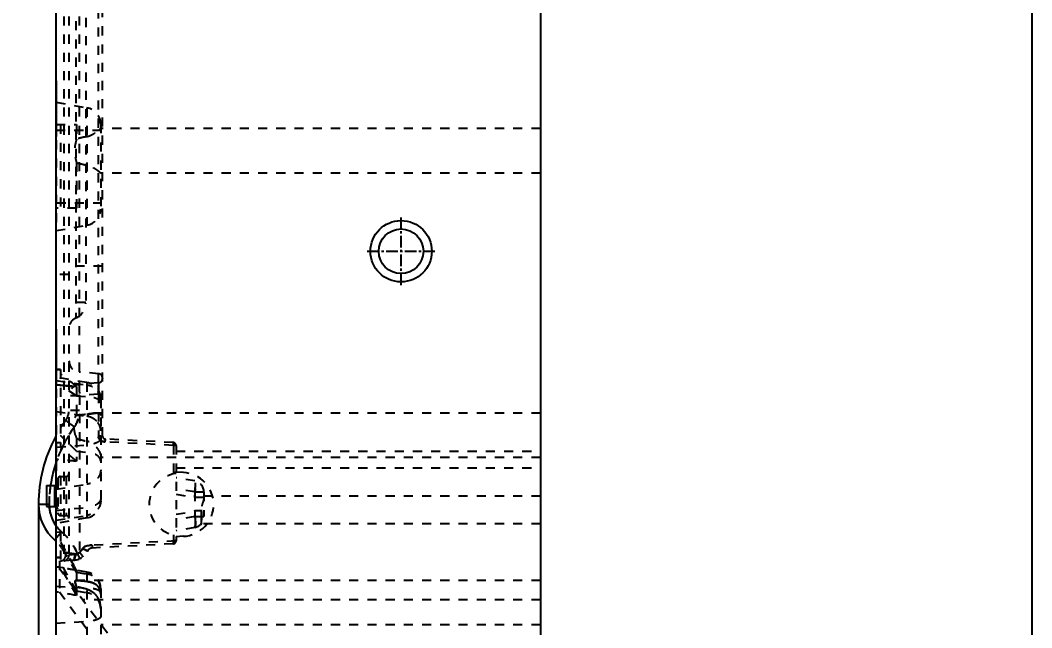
# Model space of a CAD drawing. Header units: millimetres. Extents: x -2895 to -298, y -11750 to -2997.
# Drawn here: x -1468.3 to -1287, y -6096 to -5987 of the extents above; entities that cross this region are included whole.
import ezdxf

# ---------------------------------------------------------------- set-up
doc = ezdxf.new("R2010")
doc.units = ezdxf.units.MM
doc.header["$LTSCALE"] = 16.335
doc.header["$PDMODE"] = 3
doc.header["$PDSIZE"] = 0.3125
doc.linetypes.add('CENTER', pattern=[0.6, 0.375, -0.075, 0.075, -0.075])
doc.linetypes.add('HIDDEN', pattern=[0.2, 0.1, -0.1])
doc.layers.get('0').update_dxf_attribs({"linetype": 'CONTINUOUS'})
doc.layers.get('Defpoints').update_dxf_attribs({"linetype": 'CONTINUOUS'})
doc.layers.add('DEFAULT_2', color=8, linetype='HIDDEN')
doc.styles.get("Standard").update_dxf_attribs({"font": 'txt', "width": 0.8})
doc.dimstyles.new('ISO-25', dxfattribs={"dimtxt": 8, "dimasz": 6, "dimexe": 0, "dimexo": 0, "dimgap": 0, "dimtad": 1, "dimdsep": 46, "dimtxsty": 'Standard', "dimcen": 0, "dimclrd": 4, "dimclre": 4, "dimclrt": 6, "dimazin": 0, "dimtfac": 1, "dimtofl": 0, "dimtmove": 0, "dimatfit": 3, "dimfxl": 0, "dimarcsym": 0})

# ---------------------------------------------------------------- blocks, each defined once
blk = doc.blocks.new('*D187')
at = {"color": 4, "lineweight": -2, "transparency": 16777216}
for p, q in [((-1375.06, -6072.35), (-1375.06, -6197.42)), ((-1465.06, -6073.86), (-1465.06, -6197.42)), ((-1381.06, -6197.42), (-1459.06, -6197.42))]:
    blk.add_line(p, q, dxfattribs=at)
at = {"color": 4, "transparency": 16777216}
for points in [[(-1459.06, -6196.42), (-1459.06, -6198.42), (-1465.06, -6197.42)], [(-1381.06, -6196.42), (-1381.06, -6198.42), (-1375.06, -6197.42)]]:
    blk.add_solid(points, dxfattribs=at)
at = {"layer": 'Defpoints', "color": 0, "transparency": 16777216}
for p in [(-1375.06, -6072.35), (-1465.06, -6073.86), (-1465.06, -6197.42)]:
    blk.add_point(p, dxfattribs=at)
at = {"color": 6, "transparency": 16777216, "insert": (-1415.7, -6193.42), "char_height": 8, "attachment_point": 5, "bg_fill": 3, "box_fill_scale": 1.1, "bg_fill_color": 256, "bg_fill_true_color": 13158600, "bg_fill_transparency": 0}
blk.add_mtext('90', dxfattribs=at)

msp = doc.modelspace()

# ---------------------------------------------------------------- linework, layer by layer
at = {"color": 7, "linetype": 'Continuous'}
for p, q in [((-1375.065, -5795.468), (-1375.065, -6175.468)), ((-1461.909, -6175.468), (-1461.909, -5879.793)), ((-1461.909, -5997.889), (-1461.809, -5997.889)), ((-1461.809, -6007.889), (-1461.809, -5997.889)), ((-1461.909, -6007.889), (-1461.809, -6007.889)), ((-1461.909, -6042.461), (-1461.809, -6042.461)), ((-1461.809, -6052.461), (-1461.809, -6042.461)), ((-1461.909, -6052.461), (-1461.809, -6052.461)), ((-1463.617, -6070.488), (-1462.11, -6070.488)), ((-1463.617, -6070.49), (-1463.617, -6074.205)), ((-1462.11, -6074.207), (-1462.11, -6070.488)), ((-1463.617, -6073.855), (-1465.064, -6073.855)), ((-1463.617, -6074.207), (-1462.11, -6074.207))]:
    msp.add_line(p, q, dxfattribs=at)
at = {"color": 1, "linetype": 'CENTER', "ltscale": 0.342088}
for p, q in [((-1400.065, -6034.518), (-1400.065, -6022.418)), ((-1406.115, -6028.468), (-1394.015, -6028.468))]:
    msp.add_line(p, q, dxfattribs=at)
msp.add_lwpolyline([(-2087.998, -5732.258), (-1287.002, -5732.258), (-1287.002, -6283.956), (-2087.998, -6283.956)], close=True)
at = {"color": 7, "linetype": 'Continuous'}
for radius in [5.5, 4]:
    msp.add_circle((-1400.065, -6028.468), radius, dxfattribs=at)
for centre, radius, start, end in [((-1439.397, -6073.855), 25.668, 151.81182, 180), ((-1439.52, -6073.848), 23.639, 162.23872, 170.27114), ((-1439.435, -6073.862), 23.725, 170.27198, 171.60905), ((-1462.11, -6069.986), 0.502, 270, 294), ((-1456.522, -6073.855), 8.543, 180, 228.68251), ((-1456.648, -6073.866), 6.509, 182.50652, 215.58087), ((-1462.11, -6074.709), 0.502, 66, 90), ((-1468.466, -6087.442), 9.547, 46.56232, 48.68251)]:
    msp.add_arc(centre, radius, start, end, dxfattribs=at)
msp.add_open_spline([(-1461.927, -6079.931), (-1461.965, -6079.979), (-1462.027, -6080.06), (-1462.111, -6080.17), (-1462.142, -6080.225), (-1462.169, -6080.265), (-1462.162, -6080.271)], degree=3, knots=[0, 0, 0, 0, 0.4424764, 0.7554879, 0.9363643, 1, 1, 1, 1], dxfattribs=at)
at = {"layer": 'DEFAULT_2', "color": 8, "linetype": 'HIDDEN'}
for p, q in [((-1454.301, -6052.061), (-1454.301, -5875.643)), ((-1453.567, -6061.633), (-1453.567, -5875.643)), ((-1460.55, -5878.55), (-1460.55, -6083.955)), ((-1459.597, -5878.552), (-1459.597, -6082.951)), ((-1457.762, -5878.552), (-1457.762, -6052.363)), ((-1458.367, -5889.197), (-1458.367, -6040.429)), ((-1456.582, -5891.886), (-1456.582, -6037.739)), ((-1461.909, -6001.758), (-1456.388, -6002.731)), ((-1461.809, -6002.889), (-1461.909, -6002.889)), ((-1456.388, -6002.731), (-1456.388, -6023.784)), ((-1461.909, -6005.758), (-1458.25, -6005.758)), ((-1461.109, -6005.758), (-1461.109, -6020.758)), ((-1458.25, -6005.758), (-1458.25, -6008.35)), ((-1453.909, -6005.686), (-1453.909, -6020.83)), ((-1461.909, -6006.758), (-1453.909, -6006.758)), ((-1375.065, -6006.468), (-1453.909, -6006.468)), ((-1461.809, -6023.258), (-1461.809, -6007.889)), ((-1458.25, -6012.585), (-1458.25, -6020.758)), ((-1461.809, -6013.258), (-1461.909, -6013.258)), ((-1375.065, -6014.468), (-1453.909, -6014.468)), ((-1461.809, -6018.258), (-1461.909, -6018.258)), ((-1461.809, -6019.758), (-1453.909, -6019.758)), ((-1458.25, -6020.758), (-1461.909, -6020.758)), ((-1461.809, -6023.258), (-1461.909, -6023.258)), ((-1461.909, -6024.758), (-1456.388, -6023.784)), ((-1453.567, -6031.143), (-1459.597, -6031.143)), ((-1459.597, -6032.65), (-1461.909, -6032.65)), ((-1456.582, -6037.675), (-1459.597, -6037.675)), ((-1461.809, -6047.461), (-1461.909, -6047.461)), ((-1461.909, -6049.694), (-1461.109, -6049.676)), ((-1461.809, -6049.692), (-1461.909, -6049.694)), ((-1456.388, -6052.017), (-1461.909, -6051.043)), ((-1461.109, -6049.676), (-1461.809, -6049.692)), ((-1461.109, -6049.676), (-1461.109, -6063.668)), ((-1454.3, -6050.425), (-1457.762, -6050.122)), ((-1461.909, -6051.611), (-1456.388, -6052.474)), ((-1461.806, -6052.43), (-1461.909, -6052.422)), ((-1461.809, -6067.83), (-1461.809, -6052.461)), ((-1461.109, -6052.486), (-1461.806, -6052.43)), ((-1461.806, -6052.43), (-1460.679, -6052.521)), ((-1458.25, -6054.408), (-1461.109, -6052.477)), ((-1460.679, -6052.521), (-1461.109, -6052.486)), ((-1460.089, -6052.569), (-1460.679, -6052.521)), ((-1459.597, -6052.608), (-1460.089, -6052.569)), ((-1459.46, -6052.62), (-1459.597, -6052.608)), ((-1458.641, -6052.686), (-1459.46, -6052.62)), ((-1458.25, -6052.718), (-1458.641, -6052.686)), ((-1458.25, -6052.718), (-1458.25, -6057.858)), ((-1454.301, -6052.061), (-1457.762, -6052.363)), ((-1456.388, -6052.017), (-1456.388, -6076.283)), ((-1453.567, -6051.226), (-1453.568, -6051.26)), ((-1453.567, -6051.263), (-1453.567, -6051.261)), ((-1457.693, -6054.366), (-1459.597, -6054.366)), ((-1458.25, -6054.408), (-1456.388, -6054.532)), ((-1454.329, -6054.072), (-1457.693, -6054.366)), ((-1457.693, -6054.366), (-1457.693, -6082.447)), ((-1454.329, -6054.072), (-1453.567, -6054.072)), ((-1454.329, -6054.072), (-1454.329, -6061.633)), ((-1453.909, -6054.983), (-1453.909, -6073.322)), ((-1461.909, -6057.187), (-1456.388, -6058.05)), ((-1461.809, -6057.83), (-1461.909, -6057.83)), ((-1457.693, -6057.011), (-1459.597, -6057.011)), ((-1375.065, -6057.468), (-1454.58, -6057.468)), ((-1458.25, -6064.302), (-1461.11, -6061.491)), ((-1458.25, -6062.041), (-1458.25, -6066.117)), ((-1453.626, -6061.634), (-1453.567, -6061.633)), ((-1461.109, -6062.803), (-1461.909, -6062.822)), ((-1461.809, -6062.83), (-1461.909, -6062.83)), ((-1461.809, -6063.562), (-1456.388, -6063.189)), ((-1440.878, -6062.775), (-1453.091, -6062.135)), ((-1440.878, -6063.277), (-1453.091, -6062.637)), ((-1440.402, -6063.277), (-1440.878, -6063.277)), ((-1440.878, -6063.277), (-1440.878, -6068.375)), ((-1440.402, -6063.277), (-1440.402, -6080.413)), ((-1458.25, -6064.302), (-1456.388, -6064.481)), ((-1375.065, -6065.468), (-1453.909, -6065.468)), ((-1440.402, -6064.315), (-1375.065, -6064.315)), ((-1440.402, -6067.315), (-1375.065, -6067.315)), ((-1461.809, -6067.83), (-1461.909, -6067.83)), ((-1461.105, -6068.83), (-1460.1, -6068.83)), ((-1461.105, -6068.83), (-1461.105, -6075.865)), ((-1460.1, -6068.83), (-1460.1, -6075.865)), ((-1439.097, -6068.134), (-1440.878, -6068.041)), ((-1437.055, -6069.654), (-1440.402, -6069.063)), ((-1461.909, -6071.112), (-1456.388, -6070.249)), ((-1461.607, -6069.333), (-1461.607, -6075.363)), ((-1437.055, -6071.623), (-1440.402, -6071.033)), ((-1440.402, -6072.018), (-1437.055, -6072.608)), ((-1437.055, -6071.623), (-1435.402, -6071.623)), ((-1437.055, -6071.623), (-1437.055, -6076.019)), ((-1435.403, -6072.611), (-1437.055, -6072.608)), ((-1435.403, -6072.611), (-1435.615, -6072.608)), ((-1435.402, -6071.623), (-1435.402, -6076.019)), ((-1375.065, -6072.352), (-1435.402, -6072.352)), ((-1463.16, -6073.855), (-1463.617, -6073.855)), ((-1461.909, -6074.921), (-1456.388, -6074.402)), ((-1461.909, -6076.689), (-1456.388, -6075.826)), ((-1456.388, -6076.283), (-1461.909, -6077.256)), ((-1461.105, -6075.865), (-1460.1, -6075.865)), ((-1440.402, -6075.625), (-1437.055, -6075.034)), ((-1437.055, -6076.019), (-1440.402, -6076.609)), ((-1435.877, -6075.034), (-1437.055, -6075.034)), ((-1437.055, -6076.019), (-1435.402, -6076.019)), ((-1437.055, -6077.989), (-1440.402, -6078.579)), ((-1435.907, -6077.348), (-1435.903, -6077.343)), ((-1375.065, -6077.352), (-1435.905, -6077.352)), ((-1461.109, -6078.856), (-1461.909, -6078.896)), ((-1461.109, -6078.856), (-1461.109, -6085.13)), ((-1440.878, -6079.335), (-1440.878, -6080.413)), ((-1439.105, -6079.576), (-1440.402, -6079.644)), ((-1458.25, -6086.027), (-1461.109, -6081.289)), ((-1440.402, -6080.401), (-1455.443, -6081.177)), ((-1440.878, -6080.915), (-1455.443, -6081.678)), ((-1440.402, -6080.413), (-1440.878, -6080.413)), ((-1461.109, -6083.349), (-1461.909, -6083.389)), ((-1461.909, -6083.389), (-1461.341, -6083.36)), ((-1461.341, -6083.36), (-1461.109, -6083.349)), ((-1458.439, -6082.86), (-1459.597, -6082.951)), ((-1456.285, -6082.225), (-1456.158, -6082.034)), ((-1456.285, -6082.225), (-1456.285, -6082.225)), ((-1456.285, -6082.225), (-1456.285, -6082.225)), ((-1458.812, -6083.864), (-1461.909, -6084.026)), ((-1460.681, -6085.254), (-1461.909, -6085.037)), ((-1461.309, -6083.995), (-1461.309, -6089.527)), ((-1452.722, -6096.912), (-1461.309, -6085.412)), ((-1458.25, -6089.37), (-1461.11, -6084.333)), ((-1458.25, -6085.682), (-1458.614, -6085.029)), ((-1456.388, -6086.011), (-1458.25, -6085.682)), ((-1458.25, -6085.682), (-1458.25, -6087.534)), ((-1458.25, -6086.027), (-1456.388, -6086.329)), ((-1456.388, -6086.011), (-1456.388, -6109.151)), ((-1461.909, -6088.54), (-1456.388, -6088.831)), ((-1458.25, -6087.534), (-1458.414, -6087.468)), ((-1375.065, -6087.468), (-1458.413, -6087.468)), ((-1458.25, -6088.608), (-1458.25, -6090.179)), ((-1453.909, -6088.967), (-1453.909, -6106.195)), ((-1461.309, -6089.527), (-1455.033, -6098.076)), ((-1458.25, -6089.37), (-1456.388, -6089.691)), ((-1375.065, -6090.968), (-1457.16, -6090.968)), ((-1461.909, -6095.128), (-1456.388, -6094.837)), ((-1375.065, -6095.468), (-1453.909, -6095.468))]:
    msp.add_line(p, q, dxfattribs=at)
for points in [[(-1456.285, -6082.225), (-1456.194, -6082.078), (-1456.134, -6082.007)], [(-1456.285, -6082.225), (-1456.206, -6082.095), (-1456.158, -6082.034)]]:
    msp.add_lwpolyline(points, dxfattribs=at)
for centre, radius, start, end in [((-1456.909, -6005.686), 3, 0, 80), ((-1456.909, -6020.83), 3, 280, 0), ((-1459.497, -6037.742), 2.914, 292.81489, 359.99997), ((-1457.587, -6042.281), 2.01, 112.81489, 180), ((-1457.587, -6048.119), 2.01, 180, 265), ((-1454.371, -6051.26), 0.804, 275, 85.20286), ((-1454.371, -6051.226), 0.804, 0, 85), ((-1457.587, -6054.366), 2.01, 95, 180), ((-1456.909, -6054.971), 3, 0, 80), ((-1454.371, -6051.226), 0.804, 274.82264, 357.57571), ((-1456.236, -6055.093), 2.327, 0.00345, 2.89794), ((-1462.612, -6057.011), 3.015, 324.03641, 0), ((-1462.718, -6057.01), 5.026, 324.04026, 359.99707), ((-1439.503, -6073.855), 23.656, 144.0352, 162.23872), ((-1439.397, -6073.855), 25.668, 144.03641, 151.81182), ((-1439.544, -6073.825), 23.607, 144.03591, 148.64004), ((-1439.44, -6073.89), 23.728, 148.63679, 152.98798), ((-1449.743, -6059.052), 9.017, 195.53888, 199.35721), ((-1445.409, -6015.783), 48.008, 254.48512, 256.77998), ((-1454.207, -6152.165), 90.532, 89.80602, 90.07739), ((-1453.779, -6032.932), 28.702, 269.75759, 270.30498), ((-1453.065, -6061.633), 0.502, 180, 267), ((-1439.55, -6073.837), 23.606, 154.80235, 160.21235), ((-1439.47, -6073.875), 23.696, 152.98833, 153.99766), ((-1440.904, -6063.277), 0.502, 0, 87), ((-1450.312, -6062.784), 9.447, 357.00585, 357.56996), ((-1461.105, -6069.333), 0.502, 90, 180), ((-1460.1, -6068.328), 0.502, 270, 0), ((-1439.598, -6073.855), 5.628, 98.21321, 261.78679), ((-1439.397, -6073.855), 5.729, 273, 87), ((-1439.503, -6073.855), 23.656, 170.27114, 180.00063), ((-1439.413, -6073.866), 23.747, 171.60889, 176.47214), ((-1462.11, -6069.986), 0.502, 294, 0), ((-1437.402, -6071.623), 2, 0, 80), ((-1439.555, -6073.858), 23.605, 176.47145, 179.99339), ((-1456.628, -6073.855), 6.532, 179.99867, 228.68438), ((-1456.684, -6073.854), 6.476, 180.00937, 182.5076), ((-1462.11, -6074.709), 0.502, 0, 66), ((-1456.909, -6073.329), 3, 280, 0), ((-1456.236, -6073.207), 2.327, 357.09162, 359.99653), ((-1461.105, -6075.363), 0.502, 180, 270), ((-1460.1, -6076.368), 0.502, 0, 90), ((-1437.402, -6076.019), 2, 280, 0), ((-1432.94, -6074.852), 2.943, 180.00761, 183.55439), ((-1464.188, -6076.814), 28.367, 1.89373, 3.59714), ((-1456.608, -6073.838), 6.558, 215.57955, 228.6538), ((-1468.596, -6087.466), 11.592, 24.44221, 48.66655), ((-1468.567, -6087.439), 11.553, 24.4088, 48.68604), ((-1468.466, -6087.442), 9.547, 31.47414, 46.56232), ((-1458.92, -6080.85), 2.014, 295.68716, 332.91457), ((-1472.902, -6112.72), 34.74, 62.38301, 62.99463), ((-1475.81, -6118.187), 40.932, 62.3233, 62.84234), ((-1456.216, -6082.355), 1.099, 120.36002, 126.36343), ((-1465.761, -6099.115), 19.375, 61.52967, 62.44462), ((-1455.39, -6082.682), 1.005, 93, 152.93717), ((-1440.904, -6080.413), 0.502, 273, 0), ((-1461.18, -6082.982), 1.005, 273.0004, 31.47419), ((-1460.602, -6082.951), 1.005, 273, 0), ((-1455.999, -6061.146), 21.755, 260.43326, 261.21075), ((-1455.58, -6058.466), 24.467, 261.2001, 262.96243), ((-1458.97, -6080.853), 3.015, 273, 332.9385), ((-1475.374, -6090.982), 19.22, 24.51339, 25.64134), ((-1458.903, -6081.386), 1.61, 314.18313, 318.78063), ((-1695.999, -7413.223), 1348.657, 79.846548, 80.004403), ((-1456.909, -6088.965), 3, 0, 80), ((-1461.901, -6142.974), 55.56, 85.60899, 86.23303), ((-1463.742, -6166.628), 79.286, 84.67783, 85.59092), ((-1463.121, -6158.946), 71.578, 85.11503, 85.6138), ((-1464.563, -6175.868), 88.562, 84.70339, 85.11773), ((-1455.977, -6089.913), 2.081, 41.56711, 49.14593), ((-1455.882, -6089.83), 1.954, 23.74669, 41.59492), ((-1456.414, -6089.05), 2.506, 0.00148, 1.88407), ((-1695.999, -7417.716), 1348.657, 79.846548, 80.004403), ((-1457.539, -6092.473), 3.665, 34.34318, 43.96803), ((-1457.505, -6092.449), 3.624, 29.79146, 34.32464), ((-1454.668, -6090.111), 0.91, 50.53954, 52.72096), ((-1456.333, -6089.954), 2.424, 359.98906, 5.74238), ((-1456.766, -6092.583), 2.857, 0.01447, 6.04077)]:
    msp.add_arc(centre, radius, start, end, dxfattribs=at)
for centre, major_axis, ratio, start_param, end_param in [((-1456.365, -6010.468), (0, 4), 0.5555556, 1.012873, 2.1287196), ((-1439.005, -6010.468), (22.685, 0), 0.176327, 2.4437823, 2.5836693), ((-1439.005, -6010.468), (22.685, 0), 0.176327, -2.5836693, -2.4437823)]:
    msp.add_ellipse(centre, major_axis=major_axis, ratio=ratio, start_param=start_param, end_param=end_param, dxfattribs=at)
for points, knots in [([(-1456.388, -6007.897), (-1455.94, -6007.803), (-1455.19, -6007.442), (-1454.528, -6006.975), (-1454.247, -6006.758)], [0, 0, 0, 0, 0.5632826, 1, 1, 1, 1]), ([(-1453.909, -6006.468), (-1453.909, -6006.471), (-1453.919, -6006.479), (-1453.933, -6006.496), (-1453.961, -6006.521), (-1454.017, -6006.571), (-1454.114, -6006.652), (-1454.198, -6006.72), (-1454.247, -6006.758)], [0, 0, 0, 0, 0.0214106, 0.0737507, 0.1568885, 0.2700971, 0.5824857, 1, 1, 1, 1]), ([(-1453.942, -6006.503), (-1453.933, -6006.495), (-1453.924, -6006.484), (-1453.909, -6006.473), (-1453.909, -6006.468)], [0, 0, 0, 0, 0.7164597, 1, 1, 1, 1]), ([(-1453.909, -6014.466), (-1453.909, -6014.459), (-1453.932, -6014.441), (-1453.965, -6014.405), (-1454.03, -6014.352), (-1454.114, -6014.283), (-1454.219, -6014.199), (-1454.394, -6014.065), (-1454.653, -6013.876), (-1455.006, -6013.638), (-1455.416, -6013.399), (-1455.877, -6013.18), (-1456.213, -6013.075), (-1456.388, -6013.038)], [0, 0, 0, 0, 0.0075932, 0.0259272, 0.0544434, 0.0924743, 0.1392405, 0.1937837, 0.3223129, 0.4711527, 0.6362721, 0.8142609, 1, 1, 1, 1]), ([(-1458.25, -6052.718), (-1458.714, -6052.33), (-1459.666, -6051.572), (-1460.625, -6050.825), (-1461.109, -6050.45)], [0, 0, 0, 0, 0.4967494, 1, 1, 1, 1]), ([(-1457.762, -6052.363), (-1457.767, -6052.364), (-1457.775, -6052.38), (-1457.784, -6052.429), (-1457.792, -6052.543), (-1457.792, -6052.725), (-1457.785, -6052.971), (-1457.772, -6053.27), (-1457.743, -6053.742), (-1457.715, -6054.111), (-1457.693, -6054.366)], [0, 0, 0, 0, 0.0069979, 0.0221966, 0.0795462, 0.1719401, 0.2957828, 0.4465973, 0.618789, 1, 1, 1, 1]), ([(-1453.909, -6055.093), (-1453.909, -6054.784), (-1454.037, -6054.15), (-1454.578, -6053.333), (-1455.394, -6052.735), (-1456.049, -6052.527), (-1456.388, -6052.474)], [0, 0, 0, 0, 0.2374568, 0.4818711, 0.7365766, 1, 1, 1, 1]), ([(-1454.301, -6052.061), (-1454.298, -6052.06), (-1454.297, -6052.081), (-1454.293, -6052.103), (-1454.292, -6052.156), (-1454.29, -6052.22), (-1454.29, -6052.305), (-1454.29, -6052.449), (-1454.292, -6052.667), (-1454.298, -6052.968), (-1454.306, -6053.312), (-1454.316, -6053.684), (-1454.325, -6053.941), (-1454.329, -6054.072)], [0, 0, 0, 0, 0.0051575, 0.0198707, 0.0439773, 0.077127, 0.1189489, 0.1690662, 0.2926695, 0.4442276, 0.6173464, 0.8049597, 1, 1, 1, 1]), ([(-1454.329, -6054.072), (-1454.325, -6053.941), (-1454.316, -6053.684), (-1454.306, -6053.312), (-1454.298, -6052.968), (-1454.292, -6052.667), (-1454.29, -6052.449), (-1454.29, -6052.305), (-1454.29, -6052.22), (-1454.292, -6052.156), (-1454.293, -6052.103), (-1454.297, -6052.081), (-1454.298, -6052.06), (-1454.301, -6052.061)], [0, 0, 0, 0, 0.1950412, 0.3826548, 0.555773, 0.7073289, 0.8309284, 0.8810438, 0.9228645, 0.9560141, 0.9801218, 0.9948379, 1, 1, 1, 1]), ([(-1453.909, -6055.641), (-1453.909, -6055.574), (-1453.946, -6055.428), (-1454.094, -6055.235), (-1454.322, -6055.059), (-1454.756, -6054.834), (-1455.454, -6054.632), (-1456.059, -6054.553), (-1456.388, -6054.532)], [0, 0, 0, 0, 0.0695582, 0.150443, 0.2489222, 0.3669232, 0.6572081, 1, 1, 1, 1]), ([(-1453.909, -6055.641), (-1453.909, -6055.608), (-1453.926, -6055.462), (-1454.013, -6055.334), (-1454.092, -6055.254)], [0, 0, 0, 0, 0.2278254, 1, 1, 1, 1]), ([(-1458.431, -6061.468), (-1458.531, -6061.105), (-1458.681, -6060.395), (-1458.737, -6059.377), (-1458.615, -6058.516), (-1458.393, -6058.034), (-1458.25, -6057.858)], [0, 0, 0, 0, 0.3037308, 0.5832307, 0.8174935, 1, 1, 1, 1]), ([(-1454.58, -6057.468), (-1454.846, -6057.468), (-1455.449, -6057.559), (-1456.048, -6057.649), (-1456.388, -6057.675)], [0, 0, 0, 0, 0.4389491, 1, 1, 1, 1]), ([(-1456.388, -6057.675), (-1456.048, -6057.649), (-1455.449, -6057.559), (-1454.846, -6057.468), (-1454.58, -6057.468)], [0, 0, 0, 0, 0.5610645, 1, 1, 1, 1]), ([(-1453.909, -6060.669), (-1453.909, -6060.36), (-1454.037, -6059.726), (-1454.578, -6058.909), (-1455.394, -6058.311), (-1456.049, -6058.103), (-1456.388, -6058.05)], [0, 0, 0, 0, 0.2374568, 0.4818711, 0.7365766, 1, 1, 1, 1]), ([(-1455.294, -6058.428), (-1455.378, -6058.38), (-1455.723, -6058.206), (-1456.1, -6058.095), (-1456.388, -6058.05)], [0, 0, 0, 0, 0.247865, 1, 1, 1, 1]), ([(-1454.58, -6057.468), (-1454.486, -6057.468), (-1454.317, -6057.478), (-1454.087, -6057.551), (-1453.933, -6057.715), (-1453.909, -6057.858), (-1453.909, -6057.93)], [0, 0, 0, 0, 0.3045781, 0.5507443, 0.7654932, 1, 1, 1, 1]), ([(-1454.089, -6057.571), (-1454.119, -6057.552), (-1454.273, -6057.479), (-1454.447, -6057.468), (-1454.58, -6057.468)], [0, 0, 0, 0, 0.2133213, 1, 1, 1, 1]), ([(-1458.65, -6059.962), (-1458.746, -6059.892), (-1458.939, -6059.751), (-1459.223, -6059.541), (-1459.492, -6059.338), (-1459.73, -6059.156), (-1459.921, -6059.006), (-1460.048, -6058.903), (-1460.117, -6058.843), (-1460.15, -6058.812), (-1460.164, -6058.796), (-1460.174, -6058.784), (-1460.172, -6058.781)], [0, 0, 0, 0, 0.1845899, 0.3713166, 0.5497511, 0.7083702, 0.8366096, 0.9288208, 0.9602301, 0.9820997, 0.9950369, 1, 1, 1, 1]), ([(-1458.65, -6059.962), (-1458.732, -6059.902), (-1459.055, -6059.666), (-1459.375, -6059.428), (-1459.612, -6059.247)], [0, 0, 0, 0, 0.2542817, 1, 1, 1, 1]), ([(-1454.645, -6058.924), (-1454.692, -6058.876), (-1454.89, -6058.688), (-1455.115, -6058.529), (-1455.294, -6058.428)], [0, 0, 0, 0, 0.2470506, 1, 1, 1, 1]), ([(-1453.909, -6062.037), (-1453.909, -6062.38), (-1454.428, -6062.733), (-1454.99, -6062.943), (-1455.585, -6063.104), (-1456.059, -6063.166), (-1456.388, -6063.189)], [0, 0, 0, 0, 0.3598176, 0.4986163, 0.6540254, 1, 1, 1, 1]), ([(-1454.329, -6061.633), (-1454.231, -6061.633), (-1454.089, -6061.633), (-1453.909, -6061.634), (-1453.795, -6061.634), (-1453.703, -6061.634), (-1453.639, -6061.634), (-1453.603, -6061.633), (-1453.583, -6061.634), (-1453.575, -6061.632), (-1453.567, -6061.635), (-1453.567, -6061.633)], [0, 0, 0, 0, 0.3863763, 0.5592799, 0.710056, 0.8333407, 0.9248422, 0.957468, 0.980983, 0.995217, 1, 1, 1, 1]), ([(-1453.091, -6062.637), (-1453.237, -6062.632), (-1453.53, -6062.594), (-1453.931, -6062.399), (-1454.238, -6062.072), (-1454.328, -6061.779), (-1454.329, -6061.633)], [0, 0, 0, 0, 0.2503154, 0.5004504, 0.7504702, 1, 1, 1, 1]), ([(-1458.25, -6066.117), (-1458.483, -6065.911), (-1459.43, -6065.086), (-1460.388, -6064.276), (-1461.109, -6063.668)], [0, 0, 0, 0, 0.2482488, 1, 1, 1, 1]), ([(-1453.909, -6064.986), (-1453.909, -6064.888), (-1453.955, -6064.668), (-1454.169, -6064.192), (-1454.639, -6063.577), (-1455.394, -6062.915), (-1456.04, -6062.6), (-1456.388, -6062.518)], [0, 0, 0, 0, 0.0802338, 0.1804042, 0.426553, 0.7069667, 1, 1, 1, 1]), ([(-1453.091, -6062.637), (-1453.088, -6062.573), (-1453.082, -6062.455), (-1453.079, -6062.316), (-1453.079, -6062.226), (-1453.081, -6062.178), (-1453.084, -6062.154), (-1453.087, -6062.135), (-1453.091, -6062.135)], [0, 0, 0, 0, 0.3801981, 0.7035629, 0.8275883, 0.919837, 0.9774736, 1, 1, 1, 1]), ([(-1453.091, -6062.637), (-1453.088, -6062.573), (-1453.083, -6062.455), (-1453.079, -6062.316), (-1453.079, -6062.226), (-1453.081, -6062.178), (-1453.084, -6062.154), (-1453.087, -6062.135), (-1453.091, -6062.135)], [0, 0, 0, 0, 0.380167, 0.7035142, 0.8275509, 0.9198072, 0.9774592, 1, 1, 1, 1]), ([(-1440.878, -6063.277), (-1440.875, -6063.213), (-1440.87, -6063.095), (-1440.867, -6062.956), (-1440.868, -6062.867), (-1440.869, -6062.818), (-1440.873, -6062.794), (-1440.874, -6062.775), (-1440.878, -6062.775)], [0, 0, 0, 0, 0.3809281, 0.7039877, 0.8281373, 0.9206902, 0.9782667, 1, 1, 1, 1]), ([(-1440.878, -6062.775), (-1440.875, -6062.775), (-1440.873, -6062.79), (-1440.87, -6062.809), (-1440.868, -6062.847), (-1440.867, -6062.918), (-1440.868, -6063.033), (-1440.871, -6063.13), (-1440.874, -6063.184)], [0, 0, 0, 0, 0.0213319, 0.0765845, 0.165662, 0.28616, 0.6064793, 1, 1, 1, 1]), ([(-1453.909, -6066.095), (-1453.909, -6065.898), (-1454.069, -6065.461), (-1454.637, -6064.978), (-1455.437, -6064.631), (-1456.057, -6064.513), (-1456.388, -6064.481)], [0, 0, 0, 0, 0.1850378, 0.4103846, 0.6862925, 1, 1, 1, 1]), ([(-1453.909, -6066.095), (-1453.909, -6066.047), (-1453.925, -6065.849), (-1454.006, -6065.66), (-1454.09, -6065.534)], [0, 0, 0, 0, 0.2404736, 1, 1, 1, 1]), ([(-1453.909, -6067.63), (-1453.909, -6067.94), (-1454.037, -6068.573), (-1454.578, -6069.39), (-1455.394, -6069.988), (-1456.049, -6070.196), (-1456.388, -6070.249)], [0, 0, 0, 0, 0.2374568, 0.4818711, 0.7365766, 1, 1, 1, 1]), ([(-1437.055, -6072.608), (-1437.012, -6072.236), (-1436.963, -6071.695), (-1436.925, -6071.004), (-1436.915, -6070.564), (-1436.921, -6070.202), (-1436.947, -6069.923), (-1436.975, -6069.754), (-1437.026, -6069.659), (-1437.055, -6069.654)], [0, 0, 0, 0, 0.3757845, 0.5453947, 0.6943924, 0.8174168, 0.9102582, 0.9704333, 1, 1, 1, 1]), ([(-1437.055, -6071.623), (-1437.013, -6071.378), (-1436.949, -6070.921), (-1436.909, -6070.32), (-1436.926, -6069.917), (-1436.979, -6069.715), (-1437.03, -6069.658), (-1437.055, -6069.654)], [0, 0, 0, 0, 0.3710473, 0.6853053, 0.899943, 0.9626916, 1, 1, 1, 1]), ([(-1453.909, -6072.828), (-1453.909, -6073.02), (-1454.023, -6073.326), (-1454.313, -6073.645), (-1454.74, -6073.963), (-1455.44, -6074.257), (-1456.057, -6074.371), (-1456.388, -6074.402)], [0, 0, 0, 0, 0.1822623, 0.2885205, 0.4077415, 0.6844089, 1, 1, 1, 1]), ([(-1453.909, -6072.828), (-1453.909, -6072.874), (-1453.925, -6073.068), (-1454.007, -6073.253), (-1454.09, -6073.375)], [0, 0, 0, 0, 0.2398623, 1, 1, 1, 1]), ([(-1435.403, -6072.611), (-1435.395, -6072.749), (-1435.472, -6073.069), (-1435.645, -6073.572), (-1435.827, -6074.176), (-1435.883, -6074.622), (-1435.883, -6074.852)], [0, 0, 0, 0, 0.1798663, 0.419375, 0.6991027, 1, 1, 1, 1]), ([(-1453.909, -6073.207), (-1453.909, -6073.516), (-1454.037, -6074.15), (-1454.578, -6074.966), (-1455.394, -6075.564), (-1456.049, -6075.773), (-1456.388, -6075.826)], [0, 0, 0, 0, 0.2374568, 0.4818711, 0.7365766, 1, 1, 1, 1]), ([(-1437.055, -6077.989), (-1437.026, -6077.984), (-1436.976, -6077.889), (-1436.947, -6077.72), (-1436.921, -6077.441), (-1436.915, -6077.08), (-1436.925, -6076.64), (-1436.963, -6075.949), (-1437.012, -6075.407), (-1437.055, -6075.034)], [0, 0, 0, 0, 0.0295042, 0.0895442, 0.1822284, 0.3051254, 0.4540791, 0.6237451, 1, 1, 1, 1]), ([(-1437.055, -6076.019), (-1437.013, -6076.265), (-1436.949, -6076.721), (-1436.909, -6077.323), (-1436.926, -6077.725), (-1436.979, -6077.928), (-1437.03, -6077.985), (-1437.055, -6077.989)], [0, 0, 0, 0, 0.3710473, 0.6853053, 0.899943, 0.9626916, 1, 1, 1, 1]), ([(-1435.877, -6075.034), (-1435.86, -6075.318), (-1435.839, -6075.729), (-1435.827, -6076.254), (-1435.825, -6076.591), (-1435.832, -6076.873), (-1435.844, -6077.094), (-1435.866, -6077.242), (-1435.885, -6077.323), (-1435.903, -6077.343)], [0, 0, 0, 0, 0.3673935, 0.5331604, 0.6797841, 0.8028256, 0.8987358, 0.9646837, 1, 1, 1, 1]), ([(-1435.903, -6077.343), (-1435.891, -6077.329), (-1435.874, -6077.28), (-1435.856, -6077.187), (-1435.843, -6077.052), (-1435.828, -6076.799), (-1435.824, -6076.403), (-1435.831, -6076.064), (-1435.837, -6075.877)], [0, 0, 0, 0, 0.0375197, 0.1020664, 0.1938911, 0.311913, 0.6180228, 1, 1, 1, 1]), ([(-1460.94, -6078.761), (-1461.098, -6078.942), (-1461.331, -6079.211), (-1461.627, -6079.562), (-1461.799, -6079.771), (-1461.895, -6079.891), (-1461.927, -6079.931)], [0, 0, 0, 0, 0.4706994, 0.6974193, 0.8991736, 1, 1, 1, 1]), ([(-1460.94, -6078.761), (-1461.031, -6078.864), (-1461.365, -6079.25), (-1461.696, -6079.639), (-1461.927, -6079.931)], [0, 0, 0, 0, 0.2685984, 1, 1, 1, 1]), ([(-1457.131, -6081.773), (-1457.23, -6081.965), (-1457.49, -6082.32), (-1457.852, -6082.571), (-1458.047, -6082.665)], [0, 0, 0, 0, 0.5001086, 1, 1, 1, 1]), ([(-1457.131, -6081.773), (-1457.06, -6081.634), (-1456.828, -6081.402), (-1456.383, -6081.232), (-1455.913, -6081.181), (-1455.6, -6081.177), (-1455.443, -6081.177)], [0, 0, 0, 0, 0.2486372, 0.4986838, 0.7491839, 1, 1, 1, 1]), ([(-1457.131, -6081.773), (-1457.021, -6081.827), (-1456.86, -6081.905), (-1456.66, -6082.01), (-1456.534, -6082.078), (-1456.431, -6082.134), (-1456.362, -6082.174), (-1456.322, -6082.198), (-1456.301, -6082.21), (-1456.292, -6082.218), (-1456.284, -6082.223), (-1456.285, -6082.225)], [0, 0, 0, 0, 0.3848347, 0.5573058, 0.7078605, 0.8311835, 0.9229807, 0.9558622, 0.9797127, 0.9943988, 1, 1, 1, 1]), ([(-1457.128, -6081.768), (-1457.057, -6081.63), (-1456.823, -6081.399), (-1456.38, -6081.231), (-1455.911, -6081.182), (-1455.599, -6081.176), (-1455.443, -6081.177)], [0, 0, 0, 0, 0.2488023, 0.4988954, 0.7493078, 1, 1, 1, 1]), ([(-1456.525, -6082.083), (-1456.545, -6082.072), (-1456.636, -6082.023), (-1456.727, -6081.975), (-1456.798, -6081.938)], [0, 0, 0, 0, 0.223347, 1, 1, 1, 1]), ([(-1455.443, -6081.177), (-1455.438, -6081.24), (-1455.432, -6081.358), (-1455.43, -6081.498), (-1455.432, -6081.587), (-1455.433, -6081.636), (-1455.438, -6081.659), (-1455.439, -6081.678), (-1455.443, -6081.678)], [0, 0, 0, 0, 0.3801942, 0.7037956, 0.8281344, 0.9205705, 0.9781969, 1, 1, 1, 1]), ([(-1455.443, -6081.177), (-1455.438, -6081.24), (-1455.432, -6081.358), (-1455.429, -6081.498), (-1455.432, -6081.587), (-1455.433, -6081.636), (-1455.438, -6081.659), (-1455.439, -6081.678), (-1455.443, -6081.678)], [0, 0, 0, 0, 0.3801149, 0.7037059, 0.8280896, 0.9205562, 0.9782142, 1, 1, 1, 1]), ([(-1440.878, -6080.915), (-1440.874, -6080.915), (-1440.873, -6080.896), (-1440.869, -6080.873), (-1440.868, -6080.824), (-1440.867, -6080.735), (-1440.87, -6080.595), (-1440.875, -6080.477), (-1440.878, -6080.413)], [0, 0, 0, 0, 0.0215969, 0.0789209, 0.1711528, 0.2950556, 0.6181608, 1, 1, 1, 1]), ([(-1440.878, -6080.413), (-1440.872, -6080.52), (-1440.866, -6080.664), (-1440.868, -6080.828), (-1440.869, -6080.886), (-1440.874, -6080.906)], [0, 0, 0, 0, 0.6488542, 0.8758942, 1, 1, 1, 1]), ([(-1458.578, -6082.749), (-1458.797, -6082.722), (-1459.113, -6082.679), (-1459.514, -6082.616), (-1459.772, -6082.572), (-1459.987, -6082.532), (-1460.138, -6082.502), (-1460.23, -6082.481), (-1460.277, -6082.472), (-1460.304, -6082.462), (-1460.321, -6082.46), (-1460.323, -6082.457)], [0, 0, 0, 0, 0.3730625, 0.5404787, 0.689341, 0.8151004, 0.9124499, 0.9487526, 0.9758911, 0.9931849, 1, 1, 1, 1]), ([(-1460.323, -6082.457), (-1460.32, -6082.462), (-1460.297, -6082.463), (-1460.262, -6082.476), (-1460.198, -6082.488), (-1460.116, -6082.507), (-1460.013, -6082.527), (-1459.845, -6082.559), (-1459.71, -6082.583), (-1459.615, -6082.599)], [0, 0, 0, 0, 0.0221915, 0.0789731, 0.1678138, 0.2860631, 0.4310572, 0.6001309, 1, 1, 1, 1]), ([(-1458.812, -6083.864), (-1458.762, -6083.861), (-1458.69, -6083.774), (-1458.64, -6083.641), (-1458.587, -6083.424), (-1458.564, -6083.122), (-1458.568, -6082.873), (-1458.578, -6082.749)], [0, 0, 0, 0, 0.1273773, 0.2356573, 0.3708528, 0.6866615, 1, 1, 1, 1]), ([(-1458.812, -6083.864), (-1458.675, -6083.857), (-1458.511, -6083.578), (-1458.445, -6083.229), (-1458.434, -6082.987), (-1458.439, -6082.86)], [0, 0, 0, 0, 0.367356, 0.662485, 1, 1, 1, 1]), ([(-1458.812, -6083.864), (-1458.755, -6083.861), (-1458.624, -6083.772), (-1458.508, -6083.539), (-1458.444, -6083.22), (-1458.434, -6082.983), (-1458.439, -6082.86)], [0, 0, 0, 0, 0.1508733, 0.3759106, 0.6774453, 1, 1, 1, 1]), ([(-1458.047, -6082.665), (-1458.167, -6082.724), (-1458.351, -6082.766), (-1458.532, -6082.755), (-1458.578, -6082.749)], [0, 0, 0, 0, 0.7425756, 1, 1, 1, 1]), ([(-1458.578, -6082.749), (-1458.534, -6082.754), (-1458.354, -6082.766), (-1458.168, -6082.726), (-1458.047, -6082.665)], [0, 0, 0, 0, 0.2475352, 1, 1, 1, 1]), ([(-1457.693, -6082.447), (-1457.791, -6082.558), (-1458.012, -6082.752), (-1458.298, -6082.853), (-1458.439, -6082.86)], [0, 0, 0, 0, 0.5120601, 1, 1, 1, 1]), ([(-1458.439, -6082.86), (-1458.318, -6082.851), (-1458.074, -6082.779), (-1457.872, -6082.629), (-1457.781, -6082.54)], [0, 0, 0, 0, 0.4880252, 1, 1, 1, 1]), ([(-1457.664, -6083.57), (-1457.658, -6083.567), (-1457.672, -6083.532), (-1457.682, -6083.486), (-1457.718, -6083.396), (-1457.764, -6083.283), (-1457.825, -6083.143), (-1457.919, -6082.934), (-1457.995, -6082.773), (-1458.047, -6082.665)], [0, 0, 0, 0, 0.0215075, 0.0796749, 0.1733822, 0.300746, 0.4581267, 0.6351672, 1, 1, 1, 1]), ([(-1457.758, -6083.298), (-1457.767, -6083.276), (-1457.809, -6083.179), (-1457.852, -6083.082), (-1457.886, -6083.007)], [0, 0, 0, 0, 0.2238023, 1, 1, 1, 1]), ([(-1457.664, -6083.571), (-1457.658, -6083.568), (-1457.67, -6083.533), (-1457.681, -6083.488), (-1457.717, -6083.399), (-1457.742, -6083.335), (-1457.758, -6083.298)], [0, 0, 0, 0, 0.0722385, 0.2662944, 0.5795527, 1, 1, 1, 1]), ([(-1457.693, -6082.447), (-1457.616, -6082.546), (-1457.507, -6082.69), (-1457.372, -6082.876), (-1457.286, -6082.994), (-1457.221, -6083.091), (-1457.167, -6083.168), (-1457.148, -6083.209), (-1457.127, -6083.24), (-1457.133, -6083.244)], [0, 0, 0, 0, 0.3839901, 0.5564817, 0.7071473, 0.8305872, 0.9224651, 0.9792597, 1, 1, 1, 1]), ([(-1456.285, -6082.225), (-1456.284, -6082.223), (-1456.292, -6082.218), (-1456.301, -6082.211), (-1456.322, -6082.198), (-1456.361, -6082.174), (-1456.431, -6082.135), (-1456.49, -6082.102), (-1456.525, -6082.083)], [0, 0, 0, 0, 0.0192056, 0.0694455, 0.1510484, 0.2635845, 0.5777865, 1, 1, 1, 1]), ([(-1458.25, -6090.179), (-1458.714, -6089.331), (-1459.665, -6087.647), (-1460.627, -6085.968), (-1461.109, -6085.13)], [0, 0, 0, 0, 0.4999078, 1, 1, 1, 1]), ([(-1453.909, -6089.05), (-1453.909, -6088.729), (-1454.035, -6088.075), (-1454.574, -6087.227), (-1455.389, -6086.603), (-1456.048, -6086.384), (-1456.388, -6086.329)], [0, 0, 0, 0, 0.2414724, 0.4876338, 0.7408107, 1, 1, 1, 1]), ([(-1453.91, -6088.968), (-1453.925, -6088.501), (-1454.233, -6087.544), (-1454.981, -6086.884), (-1455.409, -6086.657)], [0, 0, 0, 0, 0.4909967, 1, 1, 1, 1]), ([(-1458.413, -6087.468), (-1458.433, -6087.468), (-1458.477, -6087.481), (-1458.512, -6087.552), (-1458.519, -6087.649), (-1458.507, -6087.78), (-1458.472, -6087.945), (-1458.392, -6088.227), (-1458.311, -6088.45), (-1458.25, -6088.608)], [0, 0, 0, 0, 0.0481569, 0.1018896, 0.1789013, 0.2851117, 0.421981, 0.5886672, 1, 1, 1, 1]), ([(-1458.25, -6088.608), (-1458.311, -6088.45), (-1458.392, -6088.227), (-1458.472, -6087.945), (-1458.507, -6087.78), (-1458.519, -6087.649), (-1458.512, -6087.552), (-1458.477, -6087.481), (-1458.433, -6087.468), (-1458.413, -6087.468)], [0, 0, 0, 0, 0.4113281, 0.5779995, 0.7148555, 0.8210784, 0.8981032, 0.9518366, 1, 1, 1, 1]), ([(-1456.388, -6089.052), (-1456.544, -6089.016), (-1457.166, -6088.873), (-1457.787, -6088.725), (-1458.25, -6088.608)], [0, 0, 0, 0, 0.2513782, 1, 1, 1, 1]), ([(-1456.388, -6087.684), (-1456.05, -6087.716), (-1455.414, -6087.833), (-1454.838, -6088.147), (-1454.612, -6088.343)], [0, 0, 0, 0, 0.5315597, 1, 1, 1, 1]), ([(-1455.43, -6087.882), (-1455.503, -6087.857), (-1455.815, -6087.761), (-1456.14, -6087.707), (-1456.388, -6087.684)], [0, 0, 0, 0, 0.2371943, 1, 1, 1, 1]), ([(-1453.909, -6089.716), (-1453.909, -6089.597), (-1454.059, -6089.409), (-1454.325, -6089.252), (-1454.628, -6089.125), (-1454.996, -6089.018), (-1455.587, -6088.896), (-1456.06, -6088.848), (-1456.388, -6088.831)], [0, 0, 0, 0, 0.1294835, 0.2249153, 0.3433096, 0.483413, 0.6423922, 1, 1, 1, 1]), ([(-1456.388, -6089.052), (-1455.826, -6089.179), (-1455.037, -6089.679), (-1454.336, -6090.621), (-1454.098, -6091.177), (-1454.019, -6091.468)], [0, 0, 0, 0, 0.4916595, 0.742789, 1, 1, 1, 1]), ([(-1454.616, -6088.34), (-1454.674, -6088.29), (-1454.921, -6088.098), (-1455.207, -6087.96), (-1455.43, -6087.882)], [0, 0, 0, 0, 0.2440949, 1, 1, 1, 1]), ([(-1454.612, -6088.343), (-1454.556, -6088.392), (-1454.341, -6088.6), (-1454.172, -6088.858), (-1454.084, -6089.065)], [0, 0, 0, 0, 0.2456832, 1, 1, 1, 1]), ([(-1454.117, -6089.387), (-1454.148, -6089.363), (-1454.302, -6089.26), (-1454.474, -6089.187), (-1454.611, -6089.138)], [0, 0, 0, 0, 0.2135878, 1, 1, 1, 1]), ([(-1453.921, -6089.711), (-1453.927, -6089.652), (-1453.959, -6089.424), (-1454.025, -6089.2), (-1454.093, -6089.043)], [0, 0, 0, 0, 0.2584451, 1, 1, 1, 1]), ([(-1454.084, -6089.065), (-1454.063, -6089.115), (-1453.984, -6089.323), (-1453.938, -6089.544), (-1453.921, -6089.711)], [0, 0, 0, 0, 0.2423241, 1, 1, 1, 1]), ([(-1453.909, -6092.582), (-1453.909, -6092.242), (-1454.033, -6091.554), (-1454.566, -6090.653), (-1455.38, -6089.986), (-1456.046, -6089.75), (-1456.388, -6089.691)], [0, 0, 0, 0, 0.2477772, 0.49676, 0.7475784, 1, 1, 1, 1]), ([(-1453.925, -6092.282), (-1453.955, -6091.993), (-1454.105, -6091.419), (-1454.421, -6090.917), (-1454.611, -6090.695)], [0, 0, 0, 0, 0.4991491, 1, 1, 1, 1]), ([(-1453.937, -6089.595), (-1453.944, -6089.578), (-1453.983, -6089.507), (-1454.041, -6089.449), (-1454.09, -6089.409)], [0, 0, 0, 0, 0.2226575, 1, 1, 1, 1]), ([(-1453.909, -6093.952), (-1453.909, -6094.071), (-1454.059, -6094.259), (-1454.325, -6094.416), (-1454.628, -6094.543), (-1454.996, -6094.65), (-1455.587, -6094.771), (-1456.06, -6094.82), (-1456.388, -6094.837)], [0, 0, 0, 0, 0.1294835, 0.2249153, 0.3433096, 0.483413, 0.6423922, 1, 1, 1, 1]), ([(-1453.909, -6093.952), (-1453.909, -6093.978), (-1453.928, -6094.1), (-1454.016, -6094.199), (-1454.09, -6094.259)], [0, 0, 0, 0, 0.2167833, 1, 1, 1, 1])]:
    msp.add_open_spline(points, degree=3, knots=knots, dxfattribs=at)
for points in [[(-1460.679, -6052.521), (-1459.87, -6052.586), (-1459.06, -6052.652), (-1458.25, -6052.718)], [(-1455.409, -6052.79), (-1455.714, -6052.634), (-1456.049, -6052.527), (-1456.388, -6052.474)], [(-1453.912, -6054.975), (-1453.925, -6054.705), (-1453.987, -6054.434), (-1454.09, -6054.183)], [(-1458.25, -6057.858), (-1457.631, -6057.783), (-1457.01, -6057.723), (-1456.388, -6057.675)], [(-1454.329, -6061.633), (-1454.328, -6061.797), (-1454.27, -6061.965), (-1454.179, -6062.102)], [(-1454.179, -6062.102), (-1454.109, -6062.207), (-1454.019, -6062.3), (-1453.917, -6062.375)], [(-1453.917, -6062.375), (-1453.82, -6062.448), (-1453.711, -6062.506), (-1453.597, -6062.547)], [(-1453.597, -6062.547), (-1453.436, -6062.605), (-1453.262, -6062.631), (-1453.091, -6062.637)], [(-1454.09, -6065.534), (-1454.132, -6065.471), (-1454.18, -6065.411), (-1454.232, -6065.356)], [(-1458.25, -6066.117), (-1459.47, -6066.011), (-1460.689, -6065.906), (-1461.909, -6065.802)], [(-1458.613, -6085.028), (-1459.431, -6083.557), (-1460.27, -6082.097), (-1461.109, -6080.638)], [(-1461.109, -6080.638), (-1460.27, -6082.097), (-1459.431, -6083.557), (-1458.613, -6085.028)], [(-1457.06, -6081.659), (-1457.085, -6081.693), (-1457.108, -6081.73), (-1457.128, -6081.768)], [(-1456.867, -6081.469), (-1456.939, -6081.523), (-1457.006, -6081.587), (-1457.06, -6081.659)], [(-1455.443, -6081.177), (-1455.573, -6081.176), (-1455.703, -6081.179), (-1455.832, -6081.185)], [(-1455.443, -6081.177), (-1455.573, -6081.176), (-1455.702, -6081.179), (-1455.832, -6081.185)], [(-1458.25, -6085.687), (-1459.06, -6085.542), (-1459.871, -6085.398), (-1460.681, -6085.254)], [(-1455.409, -6086.657), (-1455.713, -6086.496), (-1456.048, -6086.384), (-1456.388, -6086.329)], [(-1454.019, -6091.468), (-1454.097, -6091.182), (-1454.213, -6090.905), (-1454.36, -6090.649)], [(-1453.909, -6089.716), (-1453.909, -6089.674), (-1453.919, -6089.632), (-1453.937, -6089.595)], [(-1453.909, -6092.276), (-1453.909, -6092.004), (-1453.948, -6091.73), (-1454.019, -6091.468)]]:
    msp.add_open_spline(points, degree=3, dxfattribs=at)

# ---------------------------------------------------------------- next in the draw order: dimensions: what is measured, and where the dimension line sits
dim = msp.add_linear_dim(base=(-1465.065, -6197.42), p1=(-1375.065, -6072.352), p2=(-1465.065, -6073.855), dimstyle='ISO-25', override={"dimfxl": 1.25})
dim.commit()
dim.dimension.update_dxf_attribs({"geometry": '*D187', "text_midpoint": (-1415.695, -6197.42), "dimtype": 160})

doc.saveas('drawing.dxf')
